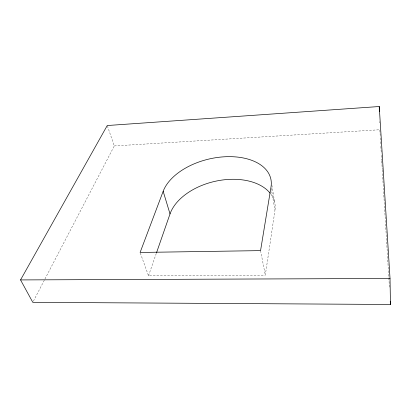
<?xml version="1.0" encoding="UTF-8"?>
<svg xmlns="http://www.w3.org/2000/svg" width="411" height="411" viewBox="0 0 411 411"><rect width="100%" height="100%" fill="white"/><g stroke="black" fill="none" stroke-linecap="round" stroke-linejoin="round"><path stroke-width="0.31" stroke-dasharray="2.06 1.54" d="M140.321 253.058L148.51 275.771L265.311 275.134L274.944 210.648L271.126 187.534M148.51 275.771L156.314 253.335M33.383 301.191L44.645 279.583M44.943 279.012L114.299 145.931L107.456 126.126M114.299 145.931L379.841 129.748L380.19 135.507M260.559 250.618L265.311 275.134M271.882 185.171L274.831 203.183M380.345 138.065L380.694 143.824M380.848 146.388L381.197 152.147M381.393 155.348L381.706 160.47M381.742 161.107L382.251 169.43M382.287 170.067L389.438 287.834M379.63 121.589L379.661 122.843M270.952 194.269A54.175 34.015 -13.3 0 1 274.944 210.648"/><path stroke-width="0.62" d="M156.524 252.729L170.026 213.92A54.175 34.015 -13.3 0 1 216.458 181.02A54.175 34.015 -13.3 0 1 270.186 193.273M163.167 191.305L140.105 252.462L260.559 250.618L271.024 186.907A55.824 33.322 -13.2 0 0 225.88 156.714A55.824 33.322 -13.2 0 0 163.167 191.305L170.026 213.92M20.55 279.922L107.25 125.53L379.245 106.526L390.024 278.468L390.45 304.474L32.788 302.332L20.55 279.922L390.024 278.468M390.255 301.278L390.45 304.474M379.245 106.526L379.374 111.545"/></g></svg>
